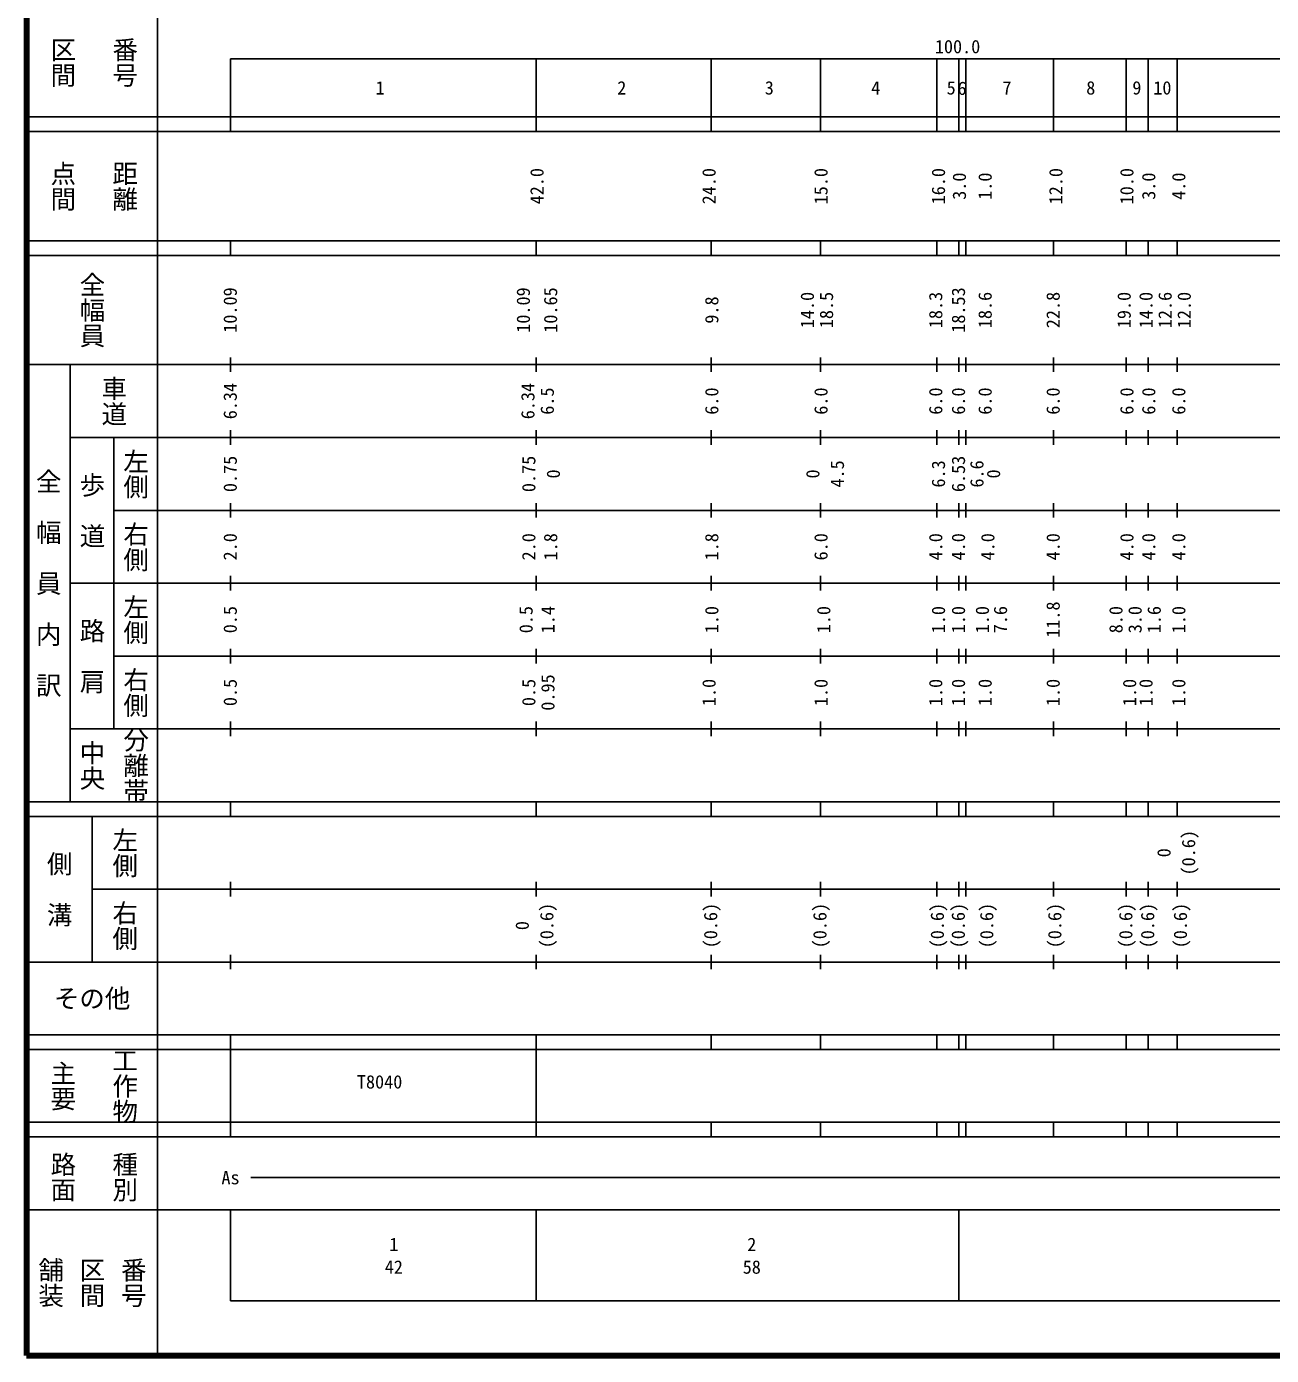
# Model space of a CAD drawing. Units: millimetres on the paper, enlarged 1000 times. Extents: x 40000 to 680000, y 20000 to 380000.
# Drawn here: x 40000 to 210945, y 20000 to 202409 of the extents above; entities that cross this region are included whole.
import ezdxf
from ezdxf.enums import TextEntityAlignment as Align

# ---------------------------------------------------------------- set-up
doc = ezdxf.new("R2010")
doc.units = ezdxf.units.MM
doc.header["$LTSCALE"] = 1000
doc.layers.add('M-TTL', color=2, linetype='Continuous', lineweight=140)
doc.layers.add('M-TTL-BAND', color=7, linetype='Continuous', lineweight=25)
doc.styles.add('@ＭＳ ゴシック', font='')
doc.styles.add('ＭＳ ゴシック', font='')
doc.styles.get('@ＭＳ ゴシック').set_extended_font_data('@MS Gothic')
doc.styles.get('ＭＳ ゴシック').set_extended_font_data('MS Gothic')

msp = doc.modelspace()

# ---------------------------------------------------------------- linework, layer by layer
at = {"layer": 'M-TTL'}
for p, q in [((40000, 380000), (40000, 20000)), ((40000, 20000), (680000, 20000))]:
    msp.add_line(p, q, dxfattribs=at)
at = {"layer": 'M-TTL-BAND'}
for p, q in [((58000, 370000), (58000, 20000)), ((68000, 198000), (68000, 188000)), ((68000, 198000), (579000, 198000)), ((68000, 198000), (68000, 188000)), ((110000, 198000), (110000, 188000)), ((134000, 198000), (134000, 188000)), ((149000, 198000), (149000, 188000)), ((165000, 198000), (165000, 188000)), ((168000, 198000), (168000, 188000)), ((168000, 198000), (168000, 188000)), ((169000, 198000), (169000, 188000)), ((181000, 198000), (181000, 188000)), ((191000, 198000), (191000, 188000)), ((194000, 198000), (194000, 188000)), ((198000, 198000), (198000, 188000)), ((40000, 190000), (579000, 190000)), ((40000, 188000), (579000, 188000)), ((40000, 173000), (579000, 173000)), ((68000, 173000), (68000, 171000)), ((68000, 171000), (68000, 173000)), ((110000, 173000), (110000, 171000)), ((134000, 173000), (134000, 171000)), ((149000, 173000), (149000, 171000)), ((165000, 173000), (165000, 171000)), ((168000, 173000), (168000, 171000)), ((168000, 171000), (168000, 173000)), ((169000, 173000), (169000, 171000)), ((181000, 173000), (181000, 171000)), ((191000, 173000), (191000, 171000)), ((194000, 173000), (194000, 171000)), ((198000, 173000), (198000, 171000)), ((40000, 171000), (579000, 171000)), ((68000, 157000), (68000, 155000)), ((68000, 155000), (68000, 157000)), ((110000, 157000), (110000, 155000)), ((134000, 157000), (134000, 155000)), ((149000, 157000), (149000, 155000)), ((165000, 157000), (165000, 155000)), ((168000, 157000), (168000, 155000)), ((168000, 155000), (168000, 157000)), ((169000, 157000), (169000, 155000)), ((181000, 157000), (181000, 155000)), ((191000, 157000), (191000, 155000)), ((194000, 157000), (194000, 155000)), ((198000, 157000), (198000, 155000)), ((40000, 156000), (579000, 156000)), ((46000, 96000), (46000, 156000)), ((46000, 146000), (579000, 146000)), ((52000, 146000), (52000, 106000)), ((68000, 147000), (68000, 145000)), ((68000, 145000), (68000, 147000)), ((110000, 147000), (110000, 145000)), ((134000, 147000), (134000, 145000)), ((149000, 147000), (149000, 145000)), ((165000, 147000), (165000, 145000)), ((168000, 147000), (168000, 145000)), ((168000, 145000), (168000, 147000)), ((169000, 147000), (169000, 145000)), ((181000, 147000), (181000, 145000)), ((191000, 147000), (191000, 145000)), ((194000, 147000), (194000, 145000)), ((198000, 147000), (198000, 145000)), ((68000, 137000), (68000, 135000)), ((68000, 135000), (68000, 137000)), ((110000, 137000), (110000, 135000)), ((134000, 137000), (134000, 135000)), ((149000, 137000), (149000, 135000)), ((165000, 137000), (165000, 135000)), ((168000, 137000), (168000, 135000)), ((168000, 135000), (168000, 137000)), ((169000, 137000), (169000, 135000)), ((181000, 137000), (181000, 135000)), ((191000, 137000), (191000, 135000)), ((194000, 137000), (194000, 135000)), ((198000, 137000), (198000, 135000)), ((52000, 136000), (579000, 136000)), ((46000, 126000), (579000, 126000)), ((68000, 127000), (68000, 125000)), ((68000, 125000), (68000, 127000)), ((110000, 127000), (110000, 125000)), ((134000, 127000), (134000, 125000)), ((149000, 127000), (149000, 125000)), ((165000, 127000), (165000, 125000)), ((168000, 127000), (168000, 125000)), ((168000, 125000), (168000, 127000)), ((169000, 127000), (169000, 125000)), ((181000, 127000), (181000, 125000)), ((191000, 127000), (191000, 125000)), ((194000, 127000), (194000, 125000)), ((198000, 127000), (198000, 125000)), ((68000, 117000), (68000, 115000)), ((68000, 115000), (68000, 117000)), ((110000, 117000), (110000, 115000)), ((134000, 117000), (134000, 115000)), ((149000, 117000), (149000, 115000)), ((165000, 117000), (165000, 115000)), ((168000, 117000), (168000, 115000)), ((168000, 115000), (168000, 117000)), ((169000, 117000), (169000, 115000)), ((181000, 117000), (181000, 115000)), ((191000, 117000), (191000, 115000)), ((194000, 117000), (194000, 115000)), ((198000, 117000), (198000, 115000)), ((52000, 116000), (579000, 116000)), ((46000, 106000), (579000, 106000)), ((68000, 107000), (68000, 105000)), ((68000, 105000), (68000, 107000)), ((110000, 107000), (110000, 105000)), ((134000, 107000), (134000, 105000)), ((149000, 107000), (149000, 105000)), ((165000, 107000), (165000, 105000)), ((168000, 107000), (168000, 105000)), ((168000, 105000), (168000, 107000)), ((169000, 107000), (169000, 105000)), ((181000, 107000), (181000, 105000)), ((191000, 107000), (191000, 105000)), ((194000, 107000), (194000, 105000)), ((198000, 107000), (198000, 105000)), ((40000, 96000), (579000, 96000)), ((68000, 96000), (68000, 94000)), ((68000, 94000), (68000, 96000)), ((110000, 96000), (110000, 94000)), ((134000, 96000), (134000, 94000)), ((149000, 96000), (149000, 94000)), ((165000, 96000), (165000, 94000)), ((168000, 96000), (168000, 94000)), ((168000, 94000), (168000, 96000)), ((169000, 96000), (169000, 94000)), ((181000, 96000), (181000, 94000)), ((191000, 96000), (191000, 94000)), ((194000, 96000), (194000, 94000)), ((198000, 96000), (198000, 94000)), ((40000, 94000), (579000, 94000)), ((49000, 94000), (49000, 74000)), ((49000, 84000), (579000, 84000)), ((68000, 85000), (68000, 83000)), ((68000, 83000), (68000, 85000)), ((110000, 85000), (110000, 83000)), ((134000, 85000), (134000, 83000)), ((149000, 85000), (149000, 83000)), ((165000, 85000), (165000, 83000)), ((168000, 85000), (168000, 83000)), ((168000, 83000), (168000, 85000)), ((169000, 85000), (169000, 83000)), ((181000, 85000), (181000, 83000)), ((191000, 85000), (191000, 83000)), ((194000, 85000), (194000, 83000)), ((198000, 85000), (198000, 83000)), ((68000, 75000), (68000, 73000)), ((68000, 73000), (68000, 75000)), ((110000, 75000), (110000, 73000)), ((134000, 75000), (134000, 73000)), ((149000, 75000), (149000, 73000)), ((165000, 75000), (165000, 73000)), ((168000, 75000), (168000, 73000)), ((168000, 73000), (168000, 75000)), ((169000, 75000), (169000, 73000)), ((181000, 75000), (181000, 73000)), ((191000, 75000), (191000, 73000)), ((194000, 75000), (194000, 73000)), ((198000, 75000), (198000, 73000)), ((40000, 74000), (579000, 74000)), ((40000, 64000), (579000, 64000)), ((68000, 64000), (68000, 62000)), ((68000, 62000), (68000, 64000)), ((110000, 64000), (110000, 62000)), ((134000, 64000), (134000, 62000)), ((149000, 64000), (149000, 62000)), ((165000, 64000), (165000, 62000)), ((168000, 64000), (168000, 62000)), ((168000, 62000), (168000, 64000)), ((169000, 64000), (169000, 62000)), ((181000, 64000), (181000, 62000)), ((191000, 64000), (191000, 62000)), ((194000, 64000), (194000, 62000)), ((198000, 64000), (198000, 62000)), ((40000, 62000), (579000, 62000)), ((68000, 62000), (68000, 52000)), ((110000, 62000), (110000, 52000)), ((40000, 52000), (579000, 52000)), ((68000, 52000), (68000, 50000)), ((68000, 50000), (68000, 52000)), ((110000, 52000), (110000, 50000)), ((134000, 52000), (134000, 50000)), ((149000, 52000), (149000, 50000)), ((165000, 52000), (165000, 50000)), ((168000, 52000), (168000, 50000)), ((168000, 50000), (168000, 52000)), ((169000, 52000), (169000, 50000)), ((181000, 52000), (181000, 50000)), ((191000, 52000), (191000, 50000)), ((194000, 52000), (194000, 50000)), ((198000, 52000), (198000, 50000)), ((40000, 50000), (579000, 50000)), ((70805, 44406), (545640, 44406)), ((40000, 40000), (579000, 40000)), ((68000, 40000), (68000, 27500)), ((110000, 40000), (110000, 27500)), ((168000, 40000), (168000, 27500)), ((68000, 27500), (579000, 27500))]:
    msp.add_line(p, q, dxfattribs=at)

# ---------------------------------------------------------------- texts
for s, height, rotation, style, p in [('番号', 2566, 270, '@ＭＳ ゴシック', (53500, 197500)), ('区間', 2566, 270, '@ＭＳ ゴシック', (45000, 197500)), ('点間', 2566, 270, '@ＭＳ ゴシック', (45000, 180500)), ('距離', 2566, 270, '@ＭＳ ゴシック', (53500, 180500)), ('42.0', 1833, 90, 'ＭＳ ゴシック', (110080, 180500)), ('24.0', 1833, 90, 'ＭＳ ゴシック', (133706, 180500)), ('15.0', 1833, 90, 'ＭＳ ゴシック', (149082, 180500)), ('16.0', 1833, 90, 'ＭＳ ゴシック', (165207, 180500)), ('12.0', 1833, 90, 'ＭＳ ゴシック', (181333, 180500)), ('10.0', 1833, 90, 'ＭＳ ゴシック', (191083, 180500)), ('3.0', 1833, 90, 'ＭＳ ゴシック', (168080, 180500)), ('1.0', 1833, 90, 'ＭＳ ゴシック', (171615, 180500)), ('3.0', 1833, 90, 'ＭＳ ゴシック', (194083, 180500)), ('4.0', 1833, 90, 'ＭＳ ゴシック', (198208, 180500)), ('全幅員', 2566, 270, '@ＭＳ ゴシック', (49000, 163500)), ('10.09', 1833, 90, 'ＭＳ ゴシック', (67954, 163500)), ('10.09', 1833, 90, 'ＭＳ ゴシック', (108205, 163500)), ('10.65', 1833, 90, 'ＭＳ ゴシック', (111955, 163500)), ('18.53', 1833, 90, 'ＭＳ ゴシック', (167954, 163500)), ('9.8', 1833, 90, 'ＭＳ ゴシック', (134081, 163500)), ('14.0', 1833, 90, 'ＭＳ ゴシック', (147207, 163500)), ('18.5', 1833, 90, 'ＭＳ ゴシック', (149832, 163500)), ('18.3', 1833, 90, 'ＭＳ ゴシック', (164832, 163500)), ('18.6', 1833, 90, 'ＭＳ ゴシック', (171615, 163500)), ('22.8', 1833, 90, 'ＭＳ ゴシック', (180958, 163500)), ('19.0', 1833, 90, 'ＭＳ ゴシック', (190708, 163500)), ('14.0', 1833, 90, 'ＭＳ ゴシック', (193708, 163500)), ('12.6', 1833, 90, 'ＭＳ ゴシック', (196333, 163500)), ('12.0', 1833, 90, 'ＭＳ ゴシック', (198958, 163500)), ('車道', 2566, 270, '@ＭＳ ゴシック', (52000, 151000)), ('6.34', 1833, 90, 'ＭＳ ゴシック', (67954, 151000)), ('6.34', 1833, 90, 'ＭＳ ゴシック', (108830, 151000)), ('6.5', 1833, 90, 'ＭＳ ゴシック', (111491, 151000)), ('6.0', 1833, 90, 'ＭＳ ゴシック', (134081, 151000)), ('6.0', 1833, 90, 'ＭＳ ゴシック', (149082, 151000)), ('6.0', 1833, 90, 'ＭＳ ゴシック', (164832, 151000)), ('6.0', 1833, 90, 'ＭＳ ゴシック', (167954, 151000)), ('6.0', 1833, 90, 'ＭＳ ゴシック', (171615, 151000)), ('6.0', 1833, 90, 'ＭＳ ゴシック', (180958, 151000)), ('6.0', 1833, 90, 'ＭＳ ゴシック', (191083, 151000)), ('6.0', 1833, 90, 'ＭＳ ゴシック', (194083, 151000)), ('6.0', 1833, 90, 'ＭＳ ゴシック', (198208, 151000)), ('左側', 2566, 270, '@ＭＳ ゴシック', (55000, 141000)), ('0.75', 1833, 90, 'ＭＳ ゴシック', (67954, 141000)), ('0.75', 1833, 90, 'ＭＳ ゴシック', (108955, 141000)), ('4.5', 1833, 90, 'ＭＳ ゴシック', (151332, 141000)), ('6.3', 1833, 90, 'ＭＳ ゴシック', (165207, 141000)), ('6.53', 1833, 90, 'ＭＳ ゴシック', (167954, 141000)), ('6.6', 1833, 90, 'ＭＳ ゴシック', (170490, 141000)), ('全\u3000幅\u3000員\u3000内\u3000訳', 2566, 270, '@ＭＳ ゴシック', (43000, 126000)), ('歩\u3000道', 2566, 270, '@ＭＳ ゴシック', (49000, 136000)), ('0', 1833, 90, 'ＭＳ ゴシック', (112330, 141000)), ('0', 1833, 90, 'ＭＳ ゴシック', (147957, 141000)), ('0', 1833, 90, 'ＭＳ ゴシック', (172776, 141000)), ('右側', 2566, 270, '@ＭＳ ゴシック', (55000, 131000)), ('2.0', 1833, 90, 'ＭＳ ゴシック', (67954, 131000)), ('2.0', 1833, 90, 'ＭＳ ゴシック', (108955, 131000)), ('1.8', 1833, 90, 'ＭＳ ゴシック', (111955, 131000)), ('1.8', 1833, 90, 'ＭＳ ゴシック', (134081, 131000)), ('6.0', 1833, 90, 'ＭＳ ゴシック', (149082, 131000)), ('4.0', 1833, 90, 'ＭＳ ゴシック', (164832, 131000)), ('4.0', 1833, 90, 'ＭＳ ゴシック', (167954, 131000)), ('4.0', 1833, 90, 'ＭＳ ゴシック', (171990, 131000)), ('4.0', 1833, 90, 'ＭＳ ゴシック', (180958, 131000)), ('4.0', 1833, 90, 'ＭＳ ゴシック', (191083, 131000)), ('4.0', 1833, 90, 'ＭＳ ゴシック', (194083, 131000)), ('4.0', 1833, 90, 'ＭＳ ゴシック', (198208, 131000)), ('左側', 2566, 270, '@ＭＳ ゴシック', (55000, 121000)), ('0.5', 1833, 90, 'ＭＳ ゴシック', (67954, 121000)), ('0.5', 1833, 90, 'ＭＳ ゴシック', (108580, 121000)), ('1.4', 1833, 90, 'ＭＳ ゴシック', (111580, 121000)), ('1.0', 1833, 90, 'ＭＳ ゴシック', (134081, 121000)), ('1.0', 1833, 90, 'ＭＳ ゴシック', (149457, 121000)), ('1.0', 1833, 90, 'ＭＳ ゴシック', (165207, 121000)), ('1.0', 1833, 90, 'ＭＳ ゴシック', (167954, 121000)), ('1.0', 1833, 90, 'ＭＳ ゴシック', (171240, 121000)), ('7.6', 1833, 90, 'ＭＳ ゴシック', (173725, 121000)), ('11.8', 1833, 90, 'ＭＳ ゴシック', (180958, 121000)), ('8.0', 1833, 90, 'ＭＳ ゴシック', (189583, 121000)), ('3.0', 1833, 90, 'ＭＳ ゴシック', (192208, 121000)), ('1.6', 1833, 90, 'ＭＳ ゴシック', (194833, 121000)), ('1.0', 1833, 90, 'ＭＳ ゴシック', (198208, 121000)), ('路\u3000肩', 2566, 270, '@ＭＳ ゴシック', (49000, 116000)), ('右側', 2566, 270, '@ＭＳ ゴシック', (55000, 111000)), ('0.95', 1833, 90, 'ＭＳ ゴシック', (111580, 111000)), ('0.5', 1833, 90, 'ＭＳ ゴシック', (67954, 111000)), ('0.5', 1833, 90, 'ＭＳ ゴシック', (108955, 111000)), ('1.0', 1833, 90, 'ＭＳ ゴシック', (133706, 111000)), ('1.0', 1833, 90, 'ＭＳ ゴシック', (149082, 111000)), ('1.0', 1833, 90, 'ＭＳ ゴシック', (164832, 111000)), ('1.0', 1833, 90, 'ＭＳ ゴシック', (167954, 111000)), ('1.0', 1833, 90, 'ＭＳ ゴシック', (171615, 111000)), ('1.0', 1833, 90, 'ＭＳ ゴシック', (180958, 111000)), ('1.0', 1833, 90, 'ＭＳ ゴシック', (191458, 111000)), ('1.0', 1833, 90, 'ＭＳ ゴシック', (193708, 111000)), ('1.0', 1833, 90, 'ＭＳ ゴシック', (198208, 111000)), ('分離帯', 2566, 270, '@ＭＳ ゴシック', (55000, 101000)), ('中央', 2566, 270, '@ＭＳ ゴシック', (49000, 101000)), ('左側', 2566, 270, '@ＭＳ ゴシック', (53500, 89000)), ('(0.6)', 1833, 90, 'ＭＳ ゴシック', (199557, 89000)), ('0', 1833, 90, 'ＭＳ ゴシック', (196182, 89000)), ('側\u3000溝', 2566, 270, '@ＭＳ ゴシック', (44500, 84000)), ('右側', 2566, 270, '@ＭＳ ゴシック', (53500, 79000)), ('(0.6)', 1833, 90, 'ＭＳ ゴシック', (111429, 79000)), ('(0.6)', 1833, 90, 'ＭＳ ゴシック', (133929, 79000)), ('(0.6)', 1833, 90, 'ＭＳ ゴシック', (148930, 79000)), ('(0.6)', 1833, 90, 'ＭＳ ゴシック', (165055, 79000)), ('(0.6)', 1833, 90, 'ＭＳ ゴシック', (167930, 79000)), ('(0.6)', 1833, 90, 'ＭＳ ゴシック', (171838, 79000)), ('(0.6)', 1833, 90, 'ＭＳ ゴシック', (181181, 79000)), ('(0.6)', 1833, 90, 'ＭＳ ゴシック', (190931, 79000)), ('(0.6)', 1833, 90, 'ＭＳ ゴシック', (193932, 79000)), ('(0.6)', 1833, 90, 'ＭＳ ゴシック', (198432, 79000)), ('0', 1833, 90, 'ＭＳ ゴシック', (108053, 79000)), ('主要', 2566, 270, '@ＭＳ ゴシック', (45000, 57000)), ('工作物', 2566, 270, '@ＭＳ ゴシック', (53500, 57000)), ('路面', 2566, 270, '@ＭＳ ゴシック', (45000, 44500)), ('種別', 2566, 270, '@ＭＳ ゴシック', (53500, 44500)), ('舗装', 2566, 270, '@ＭＳ ゴシック', (43333, 30000)), ('区間', 2566, 270, '@ＭＳ ゴシック', (49000, 30000)), ('番号', 2566, 270, '@ＭＳ ゴシック', (54667, 30000))]:
    msp.add_text(s, height=height, rotation=rotation, dxfattribs=dict(at, style=style)).set_placement(p, align=Align.MIDDLE_CENTER)
at = {"layer": 'M-TTL-BAND', "style": 'ＭＳ ゴシック'}
msp.add_text('100.0', height=1833, dxfattribs=at).set_placement((167844, 198195), align=Align.BOTTOM_CENTER)
for s, height, p in [('1', 1833, (88549, 194000)), ('2', 1833, (121737, 194000)), ('3', 1833, (141988, 194000)), ('4', 1833, (156614, 194000)), ('5', 1833, (166968, 194000)), ('6', 1833, (168458, 193941)), ('7', 1833, (174635, 194000)), ('8', 1833, (186136, 194000)), ('9', 1833, (192469, 194000)), ('10', 1833, (195969, 194000)), ('その他', 2566, (49000, 69000)), ('T8040', 1833, (88478, 57554)), ('As', 1833, (68006, 44406)), ('1', 1833, (90434, 35238)), ('2', 1833, (139585, 35238)), ('42', 1833, (90434, 32131)), ('58', 1833, (139585, 32131))]:
    msp.add_text(s, height=height, dxfattribs=at).set_placement(p, align=Align.MIDDLE_CENTER)

doc.saveas('drawing.dxf')
